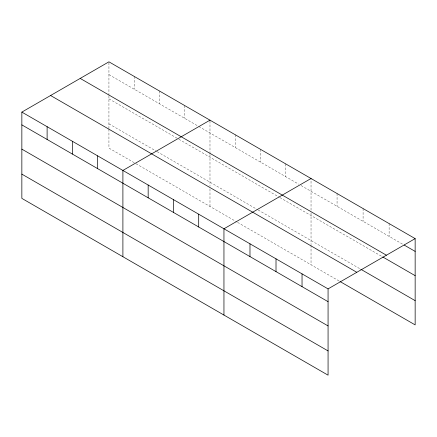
<?xml version="1.0" encoding="UTF-8"?>
<svg xmlns="http://www.w3.org/2000/svg" width="437" height="437" viewBox="0 0 437 437"><rect width="100%" height="100%" fill="white"/><g stroke="black" fill="none" stroke-linecap="round" stroke-linejoin="round"><path stroke-width="0.33" stroke-dasharray="2.19 1.64" d="M108.933 128.565L108.933 96.167M108.933 95.495L108.933 61.825M209.984 154.512L209.984 186.238M209.984 153.835L209.984 120.164M311.035 212.852L311.035 244.578M311.035 210.159L311.035 178.509M108.933 74.612L198.234 126.167M198.819 126.506L298.7 184.168M301.049 185.528L403.001 244.392M108.933 98.866L178.258 138.89M178.848 139.228L279.309 197.229M279.899 197.568L382.178 256.623M108.933 123.851L156.522 151.328M157.107 151.666L257.573 209.667M258.158 210.006L360.203 268.919M134.197 162.69L108.933 148.105L108.933 129.243M135.956 163.711L237.007 222.051M237.597 222.389L339.38 281.155M389.121 223.591L389.121 236.373M363.092 208.564L363.092 221.346M337.064 193.536L337.064 206.319M311.035 245.25L311.035 264.789M285.771 163.924L285.771 176.706M260.512 149.339L260.512 162.122M235.248 134.754L235.248 147.537M209.984 188.931L209.984 206.45M184.72 105.579L184.72 118.367M159.456 90.994L159.456 103.782M134.197 76.409L134.197 89.197"/><path stroke-width="0.66" d="M328.067 325.931L328.067 288.895L21.85 112.101L21.85 198.382L328.067 375.175L328.067 325.931L21.85 149.137M339.959 281.488L415.15 324.899L415.15 238.618L108.933 61.825L21.85 112.101M209.984 120.164L122.901 170.441L122.901 256.721M311.035 178.509L223.952 228.786L223.952 315.066M328.067 288.895L415.15 238.618M404.159 245.059L415.15 251.401M80.195 78.414L386.412 255.208M382.757 256.956L415.15 275.66M360.782 269.252L415.15 300.645M50.588 95.512L356.805 272.306M21.85 124.884L328.067 301.677M21.85 174.128L328.067 350.922M302.038 273.868L302.038 286.65M276.009 258.841L276.009 271.623M249.98 243.813L249.98 256.595M198.693 214.201L198.693 226.983M173.429 199.616L173.429 212.398M148.165 185.026L148.165 197.814M97.637 155.856L97.637 168.644M72.378 141.271L72.378 154.059M47.114 126.686L47.114 139.474"/></g></svg>
